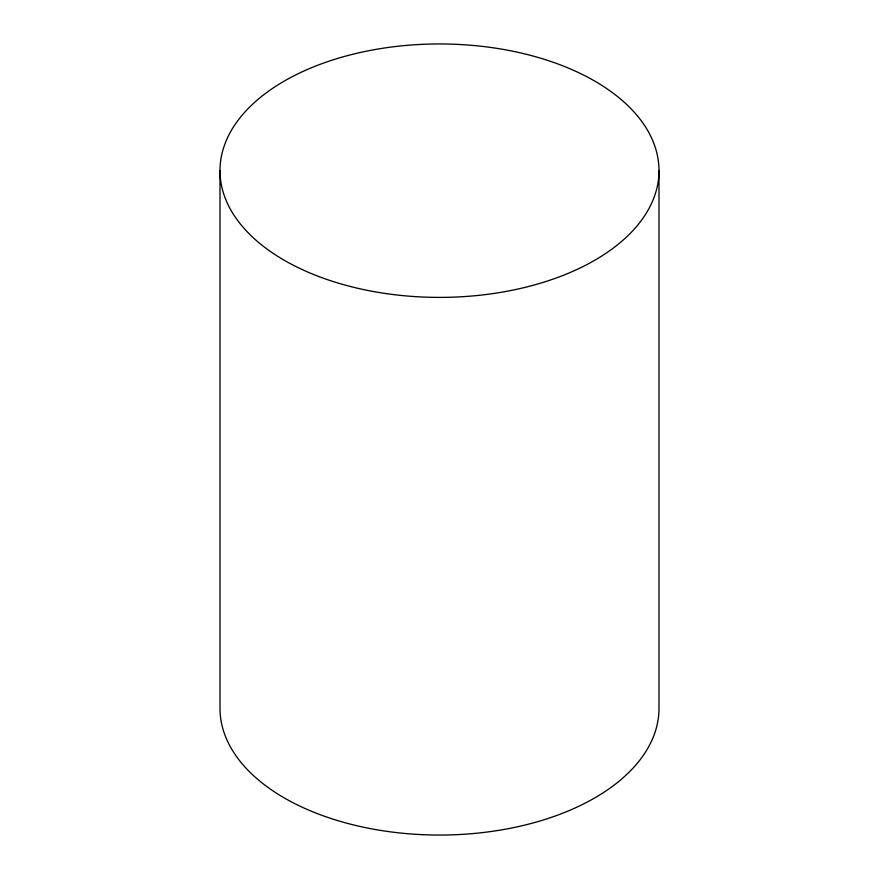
<?xml version="1.0" encoding="UTF-8"?>
<svg xmlns="http://www.w3.org/2000/svg" width="879" height="879" viewBox="0 0 879 879"><rect width="100%" height="100%" fill="white"/><g stroke="black" fill="none" stroke-linecap="round" stroke-linejoin="round"><path stroke-width="1.32" d="M658.997 170.669A219.497 126.719 0 0 1 329.757 280.423A219.497 126.719 0 0 1 329.757 60.926A219.497 126.719 0 0 1 658.997 170.669L658.997 708.331A219.497 126.719 0 0 1 439.5 835.05A219.497 126.719 0 0 1 220.003 708.331L220.003 170.669"/></g></svg>
